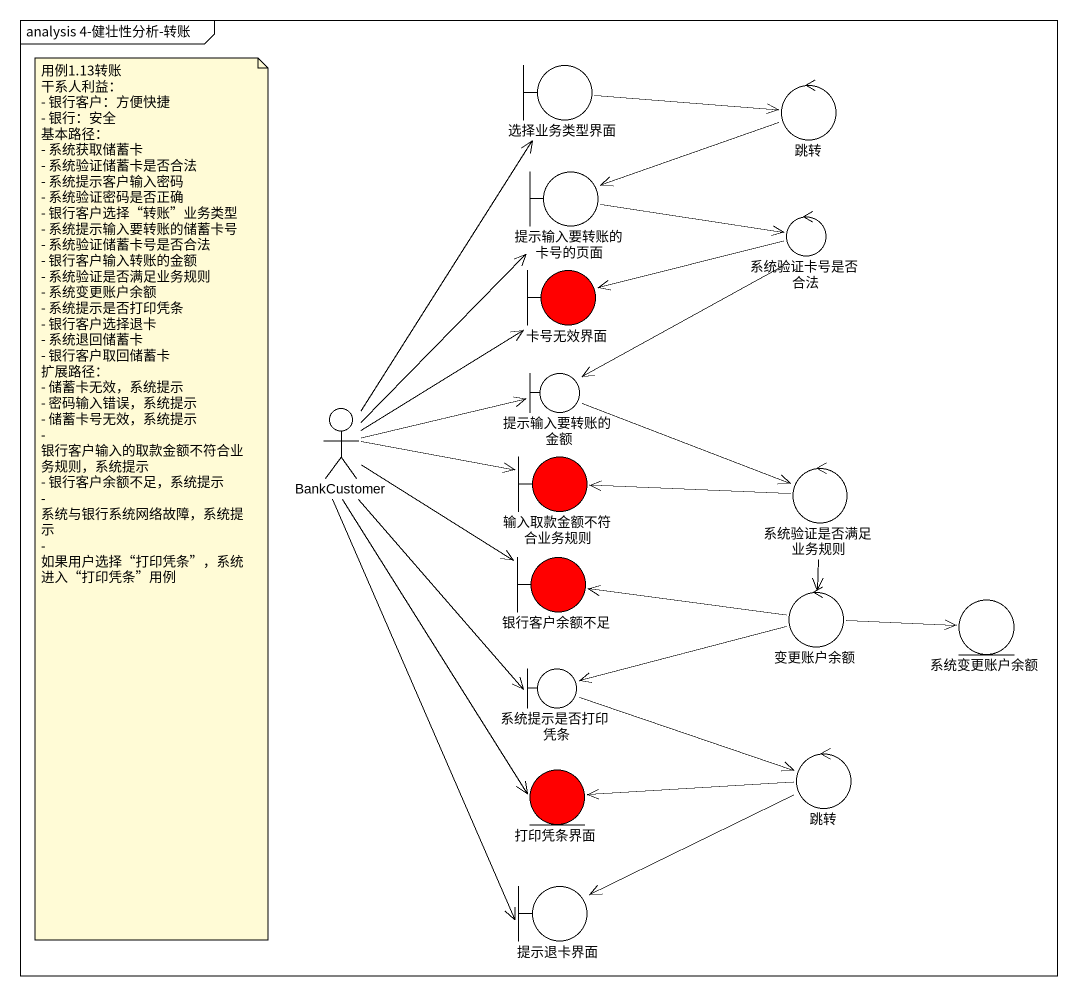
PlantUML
@startuml
mainframe analysis 4-健壮性分析-转账
boundary 选择业务类型界面
control 跳转
boundary 提示输入要转账的卡号的页面
control 系统验证卡号是否合法
boundary 卡号无效界面 #FF0000
boundary 提示输入要转账的金额
actor BankCustomer
boundary 输入取款金额不符合业务规则 #FF0000
control 系统验证是否满足业务规则
boundary 银行客户余额不足 #FF0000
control 变更账户余额
entity 系统变更账户余额
boundary 系统提示是否打印凭条
entity 打印凭条界面 #FF0000
control "跳转" as 跳转_2
boundary 提示退卡界面
选择业务类型界面 -right-> 跳转
跳转 -left-> 提示输入要转账的卡号的页面
提示输入要转账的卡号的页面 -right-> 系统验证卡号是否合法
系统验证卡号是否合法 -left-> 卡号无效界面
系统验证卡号是否合法 --> 提示输入要转账的金额
提示输入要转账的金额 -right-> 系统验证是否满足业务规则
BankCustomer -up-> 选择业务类型界面
BankCustomer -up-> 提示输入要转账的卡号的页面
BankCustomer -up-> 卡号无效界面
BankCustomer -right-> 提示输入要转账的金额
BankCustomer -right-> 输入取款金额不符合业务规则
BankCustomer -right-> 银行客户余额不足
BankCustomer --> 系统提示是否打印凭条
BankCustomer --> 打印凭条界面
BankCustomer --> 提示退卡界面
系统验证是否满足业务规则 -left-> 输入取款金额不符合业务规则
系统验证是否满足业务规则 --> 变更账户余额
变更账户余额 -left-> 银行客户余额不足
变更账户余额 -right-> 系统变更账户余额
变更账户余额 -left-> 系统提示是否打印凭条
系统提示是否打印凭条 -right-> 跳转_2
跳转_2 -left-> 打印凭条界面
跳转_2 -left-> 提示退卡界面
note as N1
  用例1.13转账
  干系人利益：
  - 银行客户：方便快捷
  - 银行：安全
  基本路径：
  - 系统获取储蓄卡
  - 系统验证储蓄卡是否合法
  - 系统提示客户输入密码
  - 系统验证密码是否正确
  - 银行客户选择“转账”业务类型
  - 系统提示输入要转账的储蓄卡号
  - 系统验证储蓄卡号是否合法
  - 银行客户输入转账的金额
  - 系统验证是否满足业务规则
  - 系统变更账户余额
  - 系统提示是否打印凭条
  - 银行客户选择退卡
  - 系统退回储蓄卡
  - 银行客户取回储蓄卡
  扩展路径：
  - 储蓄卡无效，系统提示
  - 密码输入错误，系统提示
  - 储蓄卡号无效，系统提示
  - 银行客户输入的取款金额不符合业务规则，系统提示
  - 银行客户余额不足，系统提示
  - 系统与银行系统网络故障，系统提示
  - 如果用户选择“打印凭条”，系统进入“打印凭条”用例
end note
@enduml
